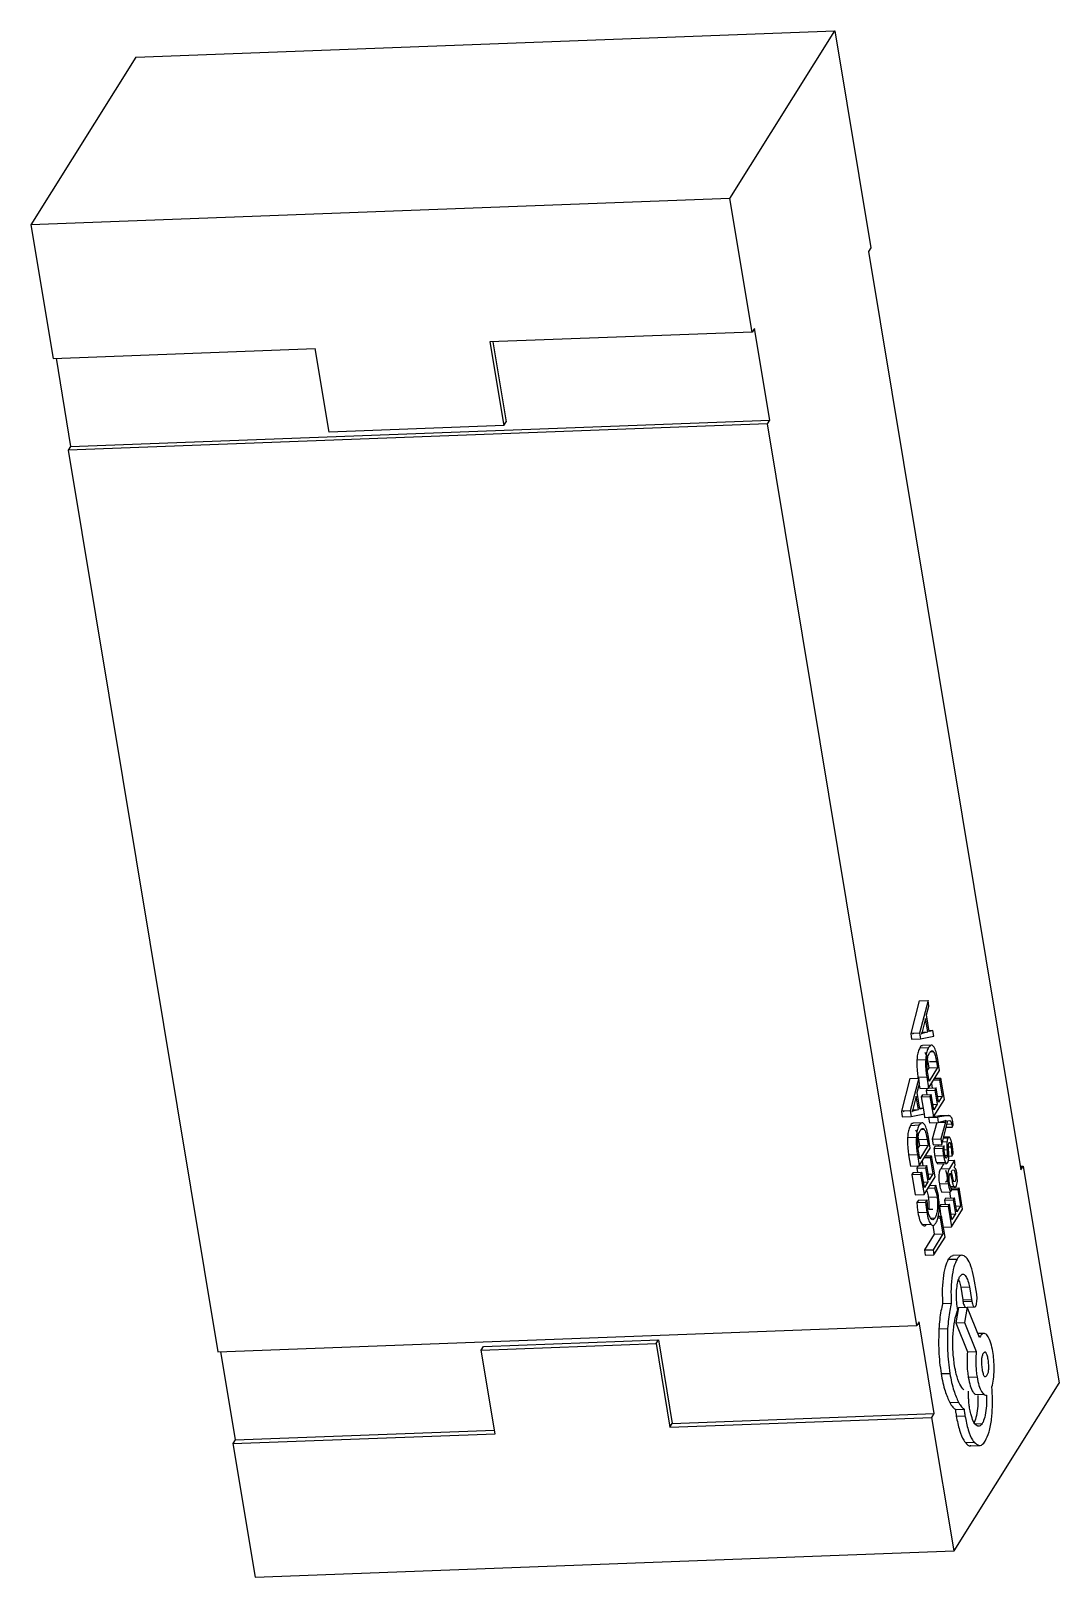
# Model space of a CAD drawing. Header units: millimetres. Extents: x -294 to 2792, y 5 to 1659.
# Drawn here: x 707.2111 to 707.4359, y 559.5099 to 559.8479 of the extents above; entities that cross this region are included whole.
import ezdxf

# ---------------------------------------------------------------- set-up
doc = ezdxf.new("R2010")
doc.units = ezdxf.units.MM
doc.layers.get('0').update_dxf_attribs({"lineweight": 18})

msp = doc.modelspace()

# ---------------------------------------------------------------- linework, layer by layer
at = {"color": 7, "linetype": 'Continuous', "lineweight": 25}
for p, q in [((707.23407, 559.8422), (707.38688, 559.84792)), ((707.36394, 559.81126), (707.38688, 559.84792)), ((707.38688, 559.84792), (707.39474, 559.80047)), ((707.23407, 559.8422), (707.21113, 559.80554)), ((707.36394, 559.81126), (707.21113, 559.80554)), ((707.36878, 559.78206), (707.36394, 559.81126)), ((707.21113, 559.80554), (707.21597, 559.77633)), ((707.39474, 559.80047), (707.39424, 559.79966)), ((707.39424, 559.79966), (707.42751, 559.59889)), ((707.36929, 559.78287), (707.36878, 559.78206)), ((707.37262, 559.7628), (707.36929, 559.78287)), ((707.36878, 559.78206), (707.31148, 559.77991)), ((707.31148, 559.77991), (707.3145, 559.76166)), ((707.31212, 559.77994), (707.31501, 559.76248)), ((707.21597, 559.77633), (707.27327, 559.77848)), ((707.21661, 559.77636), (707.21981, 559.75707)), ((707.2763, 559.76023), (707.27327, 559.77848)), ((707.21981, 559.75707), (707.37262, 559.7628)), ((707.3145, 559.76166), (707.31501, 559.76248)), ((707.37211, 559.76198), (707.37262, 559.7628)), ((707.37211, 559.76198), (707.2193, 559.75626)), ((707.3145, 559.76166), (707.2763, 559.76023)), ((707.40477, 559.56487), (707.37211, 559.76198)), ((707.21981, 559.75707), (707.2193, 559.75626)), ((707.2193, 559.75626), (707.25196, 559.55914)), ((707.40532, 559.63587), (707.40345, 559.62871)), ((707.40532, 559.63587), (707.40723, 559.63594)), ((707.40723, 559.63594), (707.40536, 559.62878)), ((707.40692, 559.63277), (707.40744, 559.63471)), ((707.40744, 559.63471), (707.40723, 559.63594)), ((707.40671, 559.63198), (707.40592, 559.62907)), ((707.40719, 559.62908), (707.40671, 559.63198)), ((707.40752, 559.62916), (707.40692, 559.63277)), ((707.40536, 559.62878), (707.40345, 559.62871)), ((707.40345, 559.62871), (707.40365, 559.62751)), ((707.40365, 559.62751), (707.40556, 559.62758)), ((707.40406, 559.62869), (707.40386, 559.62856)), ((707.40536, 559.62878), (707.40556, 559.62758)), ((707.40556, 559.62758), (707.40852, 559.62815)), ((707.40592, 559.62907), (707.40577, 559.62864)), ((707.40577, 559.62864), (707.40597, 559.62876)), ((707.40582, 559.62876), (707.40597, 559.62876)), ((707.40591, 559.62903), (707.40719, 559.62908)), ((707.40597, 559.62876), (707.40719, 559.62908)), ((707.40749, 559.62935), (707.40832, 559.62938)), ((707.40832, 559.62938), (707.40752, 559.62916)), ((707.40852, 559.62815), (707.40832, 559.62938)), ((707.40545, 559.62561), (707.40736, 559.62569)), ((707.40794, 559.62617), (707.40603, 559.6261)), ((707.40842, 559.62472), (707.40776, 559.6247)), ((707.40481, 559.62294), (707.40672, 559.62301)), ((707.4074, 559.62122), (707.4071, 559.62074)), ((707.40719, 559.62248), (707.4074, 559.62122)), ((707.40735, 559.61675), (707.40977, 559.62062)), ((707.4074, 559.62122), (707.40931, 559.62129)), ((707.40931, 559.62129), (707.40745, 559.61831)), ((707.4091, 559.62255), (707.40754, 559.62249)), ((707.4091, 559.62255), (707.40931, 559.62129)), ((707.40977, 559.62062), (707.40938, 559.623)), ((707.40328, 559.61889), (707.40141, 559.61173)), ((707.40328, 559.61889), (707.40519, 559.61896)), ((707.40519, 559.61896), (707.40332, 559.6118)), ((707.40488, 559.61579), (707.4054, 559.61773)), ((707.40503, 559.61915), (707.40694, 559.61922)), ((707.40503, 559.61915), (707.40507, 559.61896)), ((707.4054, 559.61773), (707.40519, 559.61896)), ((707.40532, 559.61743), (707.40544, 559.61668)), ((707.40544, 559.61668), (707.40735, 559.61675)), ((707.40712, 559.61673), (707.40684, 559.61628)), ((707.40694, 559.61922), (707.40735, 559.61675)), ((707.40712, 559.61673), (707.40903, 559.6168)), ((707.40745, 559.61831), (707.40723, 559.61962)), ((707.40798, 559.61775), (707.40814, 559.61676)), ((707.40977, 559.61854), (707.40844, 559.61849)), ((707.40872, 559.61893), (707.41004, 559.61898)), ((707.40903, 559.6168), (707.40875, 559.61635)), ((707.40954, 559.6137), (707.40903, 559.6168)), ((707.41004, 559.61898), (707.40977, 559.61854)), ((707.40977, 559.61854), (707.41035, 559.615)), ((707.41082, 559.61432), (707.41004, 559.61898)), ((707.40467, 559.615), (707.40388, 559.61209)), ((707.40515, 559.6121), (707.40467, 559.615)), ((707.40548, 559.61218), (707.40488, 559.61579)), ((707.40602, 559.61529), (707.40575, 559.61485)), ((707.40575, 559.61485), (707.40766, 559.61492)), ((707.40575, 559.61485), (707.40615, 559.6124)), ((707.40602, 559.61529), (707.40794, 559.61536)), ((707.40684, 559.61628), (707.40875, 559.61635)), ((707.40684, 559.61628), (707.407, 559.61533)), ((707.40794, 559.61536), (707.40766, 559.61492)), ((707.40766, 559.61492), (707.4084, 559.61046)), ((707.40849, 559.61202), (707.40794, 559.61536)), ((707.40829, 559.61322), (707.40926, 559.61326)), ((707.4084, 559.61046), (707.41082, 559.61432)), ((707.40926, 559.61326), (707.40849, 559.61202)), ((707.40875, 559.61635), (707.40926, 559.61326)), ((707.40933, 559.61496), (707.41035, 559.615)), ((707.41035, 559.615), (707.40954, 559.6137)), ((707.40332, 559.6118), (707.40141, 559.61173)), ((707.40141, 559.61173), (707.40161, 559.61053)), ((707.40161, 559.61053), (707.40352, 559.6106)), ((707.40202, 559.61171), (707.40182, 559.61158)), ((707.40332, 559.6118), (707.40352, 559.6106)), ((707.40352, 559.6106), (707.40648, 559.61117)), ((707.40388, 559.61209), (707.40373, 559.61166)), ((707.40373, 559.61166), (707.40393, 559.61179)), ((707.40377, 559.61178), (707.40393, 559.61179)), ((707.40387, 559.61205), (707.40515, 559.6121)), ((707.40393, 559.61179), (707.40515, 559.6121)), ((707.40545, 559.61237), (707.40628, 559.6124)), ((707.40628, 559.6124), (707.40548, 559.61218)), ((707.40648, 559.61117), (707.40628, 559.6124)), ((707.40636, 559.61115), (707.40649, 559.61038)), ((707.40649, 559.61038), (707.4084, 559.61046)), ((707.40823, 559.61045), (707.40737, 559.61032)), ((707.40737, 559.61032), (707.40928, 559.61039)), ((707.40737, 559.61032), (707.40756, 559.6092)), ((707.40983, 559.61069), (707.40841, 559.61048)), ((707.41174, 559.61076), (707.40928, 559.61039)), ((707.40928, 559.61039), (707.40947, 559.60927)), ((707.40983, 559.61069), (707.41174, 559.61076)), ((707.41003, 559.61065), (707.40983, 559.61069)), ((707.4118, 559.61077), (707.40989, 559.6107)), ((707.40341, 559.60863), (707.40532, 559.60871)), ((707.4059, 559.60919), (707.40399, 559.60912)), ((707.40638, 559.60774), (707.40572, 559.60772)), ((707.40756, 559.6092), (707.40947, 559.60927)), ((707.40918, 559.60926), (707.40815, 559.6056)), ((707.40947, 559.60927), (707.41105, 559.60966)), ((707.40961, 559.6093), (707.41109, 559.60936)), ((707.41109, 559.60936), (707.41006, 559.60567)), ((707.41027, 559.60445), (707.41159, 559.60964)), ((707.41105, 559.60966), (707.41121, 559.60975)), ((707.41122, 559.60972), (707.41109, 559.60936)), ((707.41123, 559.60822), (707.41248, 559.60827)), ((707.4114, 559.6089), (707.41241, 559.60894)), ((707.41159, 559.60964), (707.41198, 559.60966)), ((707.41241, 559.60894), (707.41248, 559.60827)), ((707.41248, 559.60827), (707.41275, 559.6087)), ((707.41275, 559.6087), (707.41265, 559.60944)), ((707.40277, 559.60596), (707.40468, 559.60603)), ((707.40536, 559.60424), (707.40506, 559.60376)), ((707.40706, 559.60557), (707.40515, 559.6055)), ((707.40515, 559.6055), (707.40536, 559.60424)), ((707.40531, 559.59977), (707.40773, 559.60364)), ((707.40536, 559.60424), (707.40727, 559.60431)), ((707.40727, 559.60431), (707.40541, 559.60133)), ((707.40706, 559.60557), (707.40727, 559.60431)), ((707.40773, 559.60364), (707.40734, 559.60602)), ((707.40815, 559.6056), (707.41006, 559.60567)), ((707.40815, 559.6056), (707.40836, 559.60438)), ((707.40836, 559.60438), (707.41027, 559.60445)), ((707.40883, 559.60405), (707.40853, 559.60358)), ((707.40853, 559.60358), (707.41045, 559.60365)), ((707.40883, 559.60405), (707.41074, 559.60412)), ((707.41006, 559.60567), (707.41027, 559.60445)), ((707.41042, 559.60504), (707.41139, 559.60508)), ((707.41074, 559.60412), (707.41045, 559.60365)), ((707.41062, 559.60586), (707.41162, 559.6059)), ((707.41184, 559.60607), (707.41067, 559.60602)), ((707.41076, 559.6033), (707.4114, 559.60332)), ((707.41171, 559.60391), (707.41228, 559.60393)), ((707.40299, 559.60217), (707.4049, 559.60224)), ((707.40299, 559.60217), (707.4034, 559.5997)), ((707.4034, 559.5997), (707.40531, 559.59977)), ((707.40508, 559.59975), (707.4048, 559.5993)), ((707.4049, 559.60224), (707.40531, 559.59977)), ((707.40508, 559.59975), (707.40699, 559.59982)), ((707.40541, 559.60133), (707.40519, 559.60264)), ((707.40594, 559.60077), (707.4061, 559.59978)), ((707.40773, 559.60156), (707.4064, 559.60151)), ((707.40668, 559.60195), (707.408, 559.602)), ((707.40699, 559.59982), (707.40671, 559.59937)), ((707.4075, 559.59672), (707.40699, 559.59982)), ((707.408, 559.602), (707.40773, 559.60156)), ((707.40773, 559.60156), (707.40831, 559.59802)), ((707.40878, 559.59734), (707.408, 559.602)), ((707.4087, 559.60199), (707.41061, 559.60206)), ((707.40912, 559.6005), (707.41103, 559.60057)), ((707.40939, 559.60023), (707.4113, 559.6003)), ((707.41071, 559.60028), (707.41, 559.59915)), ((707.41094, 559.60201), (707.41143, 559.60203)), ((707.41112, 559.60153), (707.4113, 559.60154)), ((707.4117, 559.60095), (707.41302, 559.601)), ((707.41241, 559.60188), (707.41177, 559.60185)), ((707.41302, 559.601), (707.41191, 559.59923)), ((707.41241, 559.60188), (707.41272, 559.60238)), ((707.41294, 559.59949), (707.4132, 559.59992)), ((707.4132, 559.59992), (707.41302, 559.601)), ((707.40398, 559.59831), (707.40371, 559.59787)), ((707.40371, 559.59787), (707.40562, 559.59794)), ((707.40371, 559.59787), (707.40445, 559.59341)), ((707.40398, 559.59831), (707.40589, 559.59838)), ((707.4048, 559.5993), (707.40671, 559.59937)), ((707.4048, 559.5993), (707.40496, 559.59835)), ((707.40589, 559.59838), (707.40562, 559.59794)), ((707.40562, 559.59794), (707.40636, 559.59348)), ((707.40645, 559.59504), (707.40589, 559.59838)), ((707.40636, 559.59348), (707.40878, 559.59734)), ((707.40671, 559.59937), (707.40722, 559.59628)), ((707.40729, 559.59798), (707.40831, 559.59802)), ((707.40831, 559.59802), (707.4075, 559.59672)), ((707.41, 559.59915), (707.41191, 559.59923)), ((707.41102, 559.59882), (707.41136, 559.59787)), ((707.41142, 559.59692), (707.41127, 559.59628)), ((707.41136, 559.59787), (707.41142, 559.59692)), ((707.4121, 559.59816), (707.41248, 559.59644)), ((707.41234, 559.59853), (707.4125, 559.5988)), ((707.41263, 559.59717), (707.41234, 559.59853)), ((707.4125, 559.5988), (707.41293, 559.5989)), ((707.41291, 559.59629), (707.41263, 559.59717)), ((707.41318, 559.59635), (707.41291, 559.59629)), ((707.41293, 559.5989), (707.41327, 559.59794)), ((707.41333, 559.59699), (707.41318, 559.59635)), ((707.41327, 559.59794), (707.41333, 559.59699)), ((707.41366, 559.59641), (707.41356, 559.59806)), ((707.42738, 559.59968), (707.42802, 559.59971)), ((707.42751, 559.59889), (707.42802, 559.59971)), ((707.42802, 559.59971), (707.43588, 559.55225)), ((707.40445, 559.59341), (707.40636, 559.59348)), ((707.40625, 559.59624), (707.40722, 559.59628)), ((707.40722, 559.59628), (707.40645, 559.59504)), ((707.40726, 559.59492), (707.40866, 559.59497)), ((707.40729, 559.59292), (707.4092, 559.59299)), ((707.40896, 559.59545), (707.40756, 559.5954)), ((707.40896, 559.59545), (707.40866, 559.59497)), ((707.4095, 559.59328), (707.40896, 559.59545)), ((707.40972, 559.59587), (707.41163, 559.59594)), ((707.41023, 559.594), (707.41214, 559.59407)), ((707.41127, 559.59628), (707.411, 559.59622)), ((707.4119, 559.59406), (707.41212, 559.59278)), ((707.41213, 559.59525), (707.4129, 559.59528)), ((707.41214, 559.59407), (707.41243, 559.59454)), ((707.41227, 559.59493), (707.41402, 559.59499)), ((707.41374, 559.59455), (707.41241, 559.5945)), ((707.41402, 559.59499), (707.41374, 559.59455)), ((707.41374, 559.59455), (707.41433, 559.59101)), ((707.41479, 559.59034), (707.41402, 559.59499)), ((707.40512, 559.59229), (707.40479, 559.59176)), ((707.40479, 559.59176), (707.4067, 559.59184)), ((707.40503, 559.58955), (707.40694, 559.58963)), ((707.40512, 559.59229), (707.40703, 559.59236)), ((707.40703, 559.59236), (707.4067, 559.59184)), ((707.4067, 559.59184), (707.40694, 559.58963)), ((707.40722, 559.59009), (707.40703, 559.59236)), ((707.4074, 559.59029), (707.40827, 559.59032)), ((707.41, 559.5913), (707.40972, 559.59086)), ((707.40972, 559.59086), (707.41163, 559.59093)), ((707.40972, 559.59086), (707.41007, 559.58877)), ((707.41, 559.5913), (707.41191, 559.59138)), ((707.41109, 559.59274), (707.41082, 559.5923)), ((707.41082, 559.5923), (707.41273, 559.59237)), ((707.41082, 559.5923), (707.41097, 559.59134)), ((707.41109, 559.59274), (707.413, 559.59281)), ((707.41191, 559.59138), (707.41163, 559.59093)), ((707.41163, 559.59093), (707.41237, 559.58647)), ((707.41246, 559.58803), (707.41191, 559.59138)), ((707.41237, 559.58647), (707.41479, 559.59034)), ((707.413, 559.59281), (707.41273, 559.59237)), ((707.41273, 559.59237), (707.41324, 559.58927)), ((707.41352, 559.58971), (707.413, 559.59281)), ((707.41331, 559.59098), (707.41433, 559.59101)), ((707.41433, 559.59101), (707.41352, 559.58971)), ((707.40592, 559.58694), (707.40783, 559.58701)), ((707.40777, 559.58837), (707.40876, 559.58841)), ((707.40825, 559.58683), (707.40858, 559.58481)), ((707.40992, 559.58833), (707.4094, 559.58831)), ((707.40948, 559.58874), (707.4102, 559.58877)), ((707.4102, 559.58877), (707.40992, 559.58833)), ((707.40992, 559.58833), (707.41049, 559.58488)), ((707.41095, 559.5842), (707.4102, 559.58877)), ((707.41059, 559.5864), (707.41237, 559.58647)), ((707.41227, 559.58923), (707.41324, 559.58927)), ((707.41324, 559.58927), (707.41246, 559.58803)), ((707.40858, 559.58481), (707.40644, 559.58138)), ((707.41049, 559.58488), (707.40835, 559.58145)), ((707.40853, 559.58034), (707.41095, 559.5842)), ((707.40858, 559.58481), (707.41049, 559.58488)), ((707.40644, 559.58138), (707.40835, 559.58145)), ((707.40644, 559.58138), (707.40662, 559.58027)), ((707.40662, 559.58027), (707.40853, 559.58034)), ((707.40835, 559.58145), (707.40853, 559.58034)), ((707.41459, 559.58023), (707.41268, 559.58016)), ((707.41166, 559.57934), (707.41357, 559.57941)), ((707.41438, 559.57326), (707.41629, 559.57333)), ((707.41438, 559.57326), (707.41484, 559.57049)), ((707.41629, 559.57333), (707.41675, 559.57056)), ((707.41788, 559.57174), (707.41728, 559.57537)), ((707.41232, 559.56971), (707.41041, 559.56964)), ((707.41484, 559.57049), (707.41675, 559.57056)), ((707.41489, 559.57009), (707.4168, 559.57016)), ((707.41388, 559.5688), (707.41329, 559.56543)), ((707.41375, 559.56818), (707.41367, 559.56867)), ((707.41388, 559.5688), (707.41579, 559.56887)), ((707.41579, 559.56887), (707.4152, 559.5655)), ((707.41579, 559.56886), (707.41741, 559.56892)), ((707.41849, 559.56228), (707.41579, 559.56887)), ((707.25196, 559.55914), (707.40477, 559.56487)), ((707.40528, 559.56568), (707.40477, 559.56487)), ((707.40861, 559.54561), (707.40528, 559.56568)), ((707.40961, 559.56414), (707.41152, 559.56421)), ((707.41329, 559.56543), (707.4152, 559.5655)), ((707.41329, 559.56543), (707.41586, 559.5591)), ((707.4152, 559.5655), (707.41777, 559.55917)), ((707.41942, 559.56314), (707.41816, 559.56309)), ((707.41838, 559.56254), (707.41867, 559.56256)), ((707.41867, 559.56256), (707.41849, 559.56228)), ((707.2526, 559.55917), (707.2558, 559.53988)), ((707.30957, 559.55947), (707.34777, 559.5609)), ((707.30957, 559.55947), (707.31008, 559.56028)), ((707.31259, 559.54121), (707.30957, 559.55947)), ((707.31008, 559.56028), (707.34828, 559.56171)), ((707.34777, 559.5609), (707.34828, 559.56171)), ((707.34777, 559.5609), (707.3508, 559.54265)), ((707.34828, 559.56171), (707.35131, 559.54346)), ((707.41586, 559.5591), (707.41777, 559.55917)), ((707.41962, 559.55899), (707.41958, 559.55899)), ((707.4101, 559.55434), (707.41201, 559.55441)), ((707.41604, 559.55355), (707.41795, 559.55362)), ((707.41963, 559.55373), (707.4198, 559.55373)), ((707.41294, 559.51559), (707.43588, 559.55225)), ((707.41748, 559.54979), (707.41939, 559.54986)), ((707.41199, 559.54802), (707.4139, 559.54809)), ((707.4132, 559.54652), (707.41511, 559.54659)), ((707.3508, 559.54265), (707.4081, 559.54479)), ((707.3508, 559.54265), (707.35131, 559.54346)), ((707.35131, 559.54346), (707.40861, 559.54561)), ((707.4081, 559.54479), (707.40861, 559.54561)), ((707.41294, 559.51559), (707.4081, 559.54479)), ((707.4134, 559.54505), (707.41531, 559.54512)), ((707.41757, 559.54337), (707.41907, 559.54342)), ((707.25529, 559.53907), (707.31259, 559.54121)), ((707.2558, 559.53988), (707.25529, 559.53907)), ((707.25529, 559.53907), (707.26013, 559.50986)), ((707.2558, 559.53988), (707.31246, 559.542)), ((707.4154, 559.53929), (707.41731, 559.53936)), ((707.41662, 559.53858), (707.41853, 559.53865)), ((707.26013, 559.50986), (707.41294, 559.51559))]:
    msp.add_line(p, q, dxfattribs=at)
for points, knots in [([(707.40545, 559.62561), (707.40531, 559.62533), (707.40505, 559.62482), (707.40487, 559.62376), (707.40483, 559.62314), (707.40481, 559.62294)], [0, 0, 0, 0, 0.001309061, 0.002316831, 0.002790309, 0.002790309, 0.002790309, 0.002790309]), ([(707.40603, 559.62604), (707.40595, 559.62604), (707.40574, 559.62605), (707.40556, 559.62578), (707.40545, 559.62561)], [0, 0, 0, 0, 0.0003319908, 0.0008119271, 0.0008119271, 0.0008119271, 0.0008119271]), ([(707.40651, 559.62465), (707.40658, 559.62454), (707.40671, 559.62433), (707.40696, 559.62364), (707.4071, 559.62296), (707.40719, 559.62248)], [0, 0, 0, 0, 0.000530615, 0.00107718, 0.002294289, 0.002294289, 0.002294289, 0.002294289]), ([(707.40736, 559.62569), (707.40722, 559.6254), (707.40696, 559.62489), (707.40678, 559.62383), (707.40674, 559.62321), (707.40672, 559.62301)], [0, 0, 0, 0, 0.001309061, 0.002316831, 0.002790309, 0.002790309, 0.002790309, 0.002790309]), ([(707.40704, 559.62249), (707.40706, 559.62269), (707.4071, 559.62312), (707.40726, 559.62389), (707.40744, 559.62427), (707.40757, 559.62452)], [0, 0, 0, 0, 0.000491035, 0.000994765, 0.002128954, 0.002128954, 0.002128954, 0.002128954]), ([(707.40848, 559.62582), (707.40836, 559.62595), (707.4081, 559.62624), (707.40771, 559.62616), (707.40747, 559.62583), (707.40736, 559.62569)], [0, 0, 0, 0, 0.000478019, 0.00106089, 0.001546955, 0.001546955, 0.001546955, 0.001546955]), ([(707.40757, 559.62452), (707.40771, 559.6247), (707.40792, 559.62495), (707.40822, 559.62492), (707.40836, 559.62479), (707.40842, 559.62472)], [0, 0, 0, 0, 0.000600399, 0.000870939, 0.001135222, 0.001135222, 0.001135222, 0.001135222]), ([(707.40842, 559.62472), (707.40849, 559.62462), (707.40862, 559.6244), (707.40887, 559.62371), (707.40901, 559.62303), (707.4091, 559.62255)], [0, 0, 0, 0, 0.000530615, 0.00107718, 0.002294289, 0.002294289, 0.002294289, 0.002294289]), ([(707.40938, 559.623), (707.40932, 559.62333), (707.40916, 559.62419), (707.40885, 559.62522), (707.40858, 559.62565), (707.40848, 559.62582)], [0, 0, 0, 0, 0.00082275, 0.002169287, 0.002991451, 0.002991451, 0.002991451, 0.002991451]), ([(707.40481, 559.62294), (707.4048, 559.6224), (707.40477, 559.62133), (707.4049, 559.62003), (707.405, 559.61934), (707.40503, 559.61915)], [0, 0, 0, 0, 0.001602189, 0.003200816, 0.003803971, 0.003803971, 0.003803971, 0.003803971]), ([(707.40672, 559.62301), (707.40671, 559.62247), (707.40668, 559.6214), (707.40681, 559.6201), (707.40691, 559.61941), (707.40694, 559.61922)], [0, 0, 0, 0, 0.001602189, 0.003200816, 0.003803971, 0.003803971, 0.003803971, 0.003803971]), ([(707.40723, 559.61962), (707.40716, 559.62011), (707.40703, 559.62105), (707.40704, 559.62202), (707.40704, 559.62249)], [0, 0, 0, 0, 0.001518128, 0.002877506, 0.002877506, 0.002877506, 0.002877506]), ([(707.41265, 559.60944), (707.41261, 559.60965), (707.41251, 559.61008), (707.41229, 559.6105), (707.41203, 559.61074), (707.41184, 559.61076), (707.41174, 559.61076)], [0, 0, 0, 0, 0.000387849, 0.000787754, 0.001242746, 0.001782848, 0.001782848, 0.001782848, 0.001782848]), ([(707.40341, 559.60863), (707.40327, 559.60835), (707.40301, 559.60784), (707.40283, 559.60678), (707.40279, 559.60616), (707.40277, 559.60596)], [0, 0, 0, 0, 0.001309061, 0.002316831, 0.002790309, 0.002790309, 0.002790309, 0.002790309]), ([(707.40399, 559.60906), (707.40391, 559.60906), (707.4037, 559.60907), (707.40352, 559.6088), (707.40341, 559.60863)], [0, 0, 0, 0, 0.0003319908, 0.0008119271, 0.0008119271, 0.0008119271, 0.0008119271]), ([(707.40447, 559.60767), (707.40454, 559.60756), (707.40467, 559.60735), (707.40492, 559.60666), (707.40506, 559.60598), (707.40515, 559.6055)], [0, 0, 0, 0, 0.000530615, 0.00107718, 0.002294289, 0.002294289, 0.002294289, 0.002294289]), ([(707.40532, 559.60871), (707.40518, 559.60842), (707.40492, 559.60791), (707.40474, 559.60685), (707.4047, 559.60623), (707.40468, 559.60603)], [0, 0, 0, 0, 0.001309061, 0.002316831, 0.002790309, 0.002790309, 0.002790309, 0.002790309]), ([(707.405, 559.60551), (707.40502, 559.60571), (707.40506, 559.60614), (707.40522, 559.60691), (707.4054, 559.60729), (707.40553, 559.60754)], [0, 0, 0, 0, 0.000491035, 0.000994765, 0.002128954, 0.002128954, 0.002128954, 0.002128954]), ([(707.40644, 559.60884), (707.40632, 559.60897), (707.40606, 559.60926), (707.40567, 559.60918), (707.40543, 559.60885), (707.40532, 559.60871)], [0, 0, 0, 0, 0.000478019, 0.00106089, 0.001546955, 0.001546955, 0.001546955, 0.001546955]), ([(707.40553, 559.60754), (707.40567, 559.60772), (707.40588, 559.60797), (707.40618, 559.60794), (707.40632, 559.60781), (707.40638, 559.60774)], [0, 0, 0, 0, 0.000600399, 0.000870939, 0.001135222, 0.001135222, 0.001135222, 0.001135222]), ([(707.40638, 559.60774), (707.40645, 559.60764), (707.40658, 559.60742), (707.40683, 559.60674), (707.40697, 559.60605), (707.40706, 559.60557)], [0, 0, 0, 0, 0.000530615, 0.00107718, 0.002294289, 0.002294289, 0.002294289, 0.002294289]), ([(707.40734, 559.60602), (707.40728, 559.60635), (707.40712, 559.60721), (707.40681, 559.60824), (707.40654, 559.60867), (707.40644, 559.60884)], [0, 0, 0, 0, 0.00082275, 0.002169287, 0.002991451, 0.002991451, 0.002991451, 0.002991451]), ([(707.41198, 559.60966), (707.41202, 559.60965), (707.41211, 559.60963), (707.41223, 559.60949), (707.41233, 559.60926), (707.41238, 559.60905), (707.41241, 559.60894)], [0, 0, 0, 0, 0.0002497462, 0.0004726122, 0.0006831239, 0.0008983238, 0.0008983238, 0.0008983238, 0.0008983238]), ([(707.40277, 559.60596), (707.40276, 559.60542), (707.40273, 559.60435), (707.40286, 559.60305), (707.40296, 559.60236), (707.40299, 559.60217)], [0, 0, 0, 0, 0.001602189, 0.003200816, 0.003803971, 0.003803971, 0.003803971, 0.003803971]), ([(707.40468, 559.60603), (707.40467, 559.60549), (707.40464, 559.60442), (707.40477, 559.60312), (707.40487, 559.60243), (707.4049, 559.60224)], [0, 0, 0, 0, 0.001602189, 0.003200816, 0.003803971, 0.003803971, 0.003803971, 0.003803971]), ([(707.40519, 559.60264), (707.40512, 559.60313), (707.40499, 559.60407), (707.405, 559.60504), (707.405, 559.60551)], [0, 0, 0, 0, 0.001518128, 0.002877506, 0.002877506, 0.002877506, 0.002877506]), ([(707.40853, 559.60358), (707.40854, 559.60344), (707.40856, 559.60315), (707.40861, 559.60261), (707.40866, 559.60223), (707.4087, 559.60199)], [0, 0, 0, 0, 0.000421851, 0.000843647, 0.001598113, 0.001598113, 0.001598113, 0.001598113]), ([(707.40946, 559.60442), (707.40946, 559.6044), (707.40945, 559.60429), (707.40946, 559.60417), (707.40946, 559.60408)], [0, 0, 0, 0, 0.0000636973, 0.0003494769, 0.0003494769, 0.0003494769, 0.0003494769]), ([(707.41045, 559.60365), (707.41045, 559.60358), (707.41046, 559.60344), (707.41047, 559.60322), (707.41049, 559.60301), (707.41051, 559.6028), (707.41053, 559.60259), (707.41057, 559.60234), (707.41059, 559.60217), (707.41061, 559.60206)], [0, 0, 0, 0, 0.000210496, 0.00042099, 0.00063148, 0.000841966, 0.001052444, 0.001262916, 0.001597915, 0.001597915, 0.001597915, 0.001597915]), ([(707.41088, 559.60235), (707.41086, 559.60243), (707.41084, 559.60257), (707.41081, 559.6028), (707.41078, 559.60304), (707.41076, 559.60327), (707.41075, 559.60352), (707.41074, 559.6038), (707.41074, 559.604), (707.41074, 559.60412)], [0, 0, 0, 0, 0.000236374, 0.000472767, 0.000709178, 0.000945604, 0.001182037, 0.001418473, 0.001779137, 0.001779137, 0.001779137, 0.001779137]), ([(707.41139, 559.60508), (707.41138, 559.60498), (707.41137, 559.60482), (707.41137, 559.60461), (707.41136, 559.60444), (707.41137, 559.60423), (707.41137, 559.60396), (707.41138, 559.60364), (707.41139, 559.60343), (707.4114, 559.60332)], [0, 0, 0, 0, 0.00032581, 0.000487921, 0.000650001, 0.000812062, 0.001136294, 0.001447109, 0.001758478, 0.001758478, 0.001758478, 0.001758478]), ([(707.41162, 559.6059), (707.4116, 559.60588), (707.41157, 559.60583), (707.41154, 559.60574), (707.4115, 559.60564), (707.41147, 559.60553), (707.41144, 559.6054), (707.41141, 559.60526), (707.4114, 559.60514), (707.41139, 559.60508)], [0, 0, 0, 0, 0.0001181017, 0.0002362259, 0.0003543743, 0.0004725447, 0.0005907305, 0.0007089207, 0.0008574466, 0.0008574466, 0.0008574466, 0.0008574466]), ([(707.4114, 559.60332), (707.41141, 559.60318), (707.41141, 559.603), (707.41142, 559.60275), (707.41143, 559.6026), (707.41143, 559.60242), (707.41143, 559.60228), (707.41143, 559.60214), (707.41143, 559.60207), (707.41143, 559.60203)], [0, 0, 0, 0, 0.000430121, 0.000537638, 0.000752696, 0.000860217, 0.001074832, 0.001182984, 0.001291769, 0.001291769, 0.001291769, 0.001291769]), ([(707.41211, 559.6058), (707.41208, 559.60585), (707.41202, 559.60594), (707.41195, 559.60602), (707.41188, 559.60606), (707.41182, 559.60607), (707.41175, 559.60605), (707.41169, 559.606), (707.41165, 559.60594), (707.41162, 559.6059)], [0, 0, 0, 0, 0.0001198707, 0.0002360187, 0.0002939578, 0.0004001198, 0.0005062604, 0.0005591941, 0.0006919935, 0.0006919935, 0.0006919935, 0.0006919935]), ([(707.41171, 559.60429), (707.41171, 559.60432), (707.41172, 559.60437), (707.41172, 559.60444), (707.41173, 559.60451), (707.41175, 559.60459), (707.41176, 559.60466), (707.41178, 559.60473), (707.4118, 559.60479), (707.41182, 559.60482), (707.41183, 559.60483)], [0, 0, 0, 0, 0.0000723596, 0.000108512, 0.0001809059, 0.0002533198, 0.0003257437, 0.0003981639, 0.0004785207, 0.0005601163, 0.0005601163, 0.0005601163, 0.0005601163]), ([(707.41175, 559.60291), (707.41174, 559.60299), (707.41173, 559.60316), (707.41172, 559.60341), (707.41171, 559.60366), (707.41171, 559.60387), (707.41171, 559.60404), (707.41171, 559.60416), (707.41171, 559.60425), (707.41171, 559.60429)], [0, 0, 0, 0, 0.000249438, 0.000498884, 0.000748346, 0.00099785, 0.001122587, 0.001252804, 0.001383724, 0.001383724, 0.001383724, 0.001383724]), ([(707.41183, 559.60483), (707.41186, 559.60487), (707.41191, 559.60493), (707.41199, 559.60491), (707.41204, 559.60483), (707.4121, 559.60471), (707.41214, 559.60458), (707.41221, 559.60432), (707.41225, 559.60409), (707.41228, 559.60393)], [0, 0, 0, 0, 0.000196324, 0.000355086, 0.000513767, 0.000597974, 0.000741906, 0.000885535, 0.001240081, 0.001240081, 0.001240081, 0.001240081]), ([(707.41254, 559.60422), (707.41253, 559.60431), (707.41248, 559.60458), (707.41241, 559.60492), (707.41232, 559.60524), (707.41225, 559.60545), (707.41218, 559.60564), (707.41213, 559.60575), (707.41211, 559.6058)], [0, 0, 0, 0, 0.000237947, 0.000714799, 0.000952873, 0.001191012, 0.001418268, 0.001648267, 0.001648267, 0.001648267, 0.001648267]), ([(707.41228, 559.60393), (707.4123, 559.60375), (707.41235, 559.60341), (707.41241, 559.60272), (707.41241, 559.60221), (707.41241, 559.60188)], [0, 0, 0, 0, 0.000553639, 0.00106964, 0.002059267, 0.002059267, 0.002059267, 0.002059267]), ([(707.41272, 559.60238), (707.41272, 559.60246), (707.41271, 559.60264), (707.4127, 559.6029), (707.41268, 559.60317), (707.41265, 559.60342), (707.41262, 559.60369), (707.41258, 559.60395), (707.41256, 559.60413), (707.41254, 559.60422)], [0, 0, 0, 0, 0.000257366, 0.000514718, 0.000772053, 0.001029369, 0.001286665, 0.001568038, 0.001850402, 0.001850402, 0.001850402, 0.001850402]), ([(707.4087, 559.60199), (707.40873, 559.60183), (707.40879, 559.60149), (707.40892, 559.60095), (707.40905, 559.60067), (707.40912, 559.6005)], [0, 0, 0, 0, 0.000439415, 0.000873022, 0.001559829, 0.001559829, 0.001559829, 0.001559829]), ([(707.40912, 559.6005), (707.40918, 559.6004), (707.40927, 559.60024), (707.40936, 559.60026), (707.40939, 559.60026)], [0, 0, 0, 0, 0.00028348, 0.0004155922, 0.0004155922, 0.0004155922, 0.0004155922]), ([(707.41061, 559.60206), (707.41064, 559.6019), (707.41069, 559.60165), (707.41076, 559.60134), (707.41082, 559.60112), (707.41088, 559.60092), (707.41095, 559.60073), (707.41101, 559.60062), (707.41103, 559.60057)], [0, 0, 0, 0, 0.000438319, 0.000657176, 0.00087607, 0.001094999, 0.001325573, 0.001558805, 0.001558805, 0.001558805, 0.001558805]), ([(707.41108, 559.6016), (707.41107, 559.60163), (707.41104, 559.60168), (707.41101, 559.60177), (707.41098, 559.60188), (707.41095, 559.60197), (707.41093, 559.60207), (707.4109, 559.60219), (707.41089, 559.60229), (707.41088, 559.60235)], [0, 0, 0, 0, 0.0001139308, 0.0002278319, 0.0003416966, 0.0004555267, 0.0005123953, 0.0006261845, 0.0007825427, 0.0007825427, 0.0007825427, 0.0007825427]), ([(707.41103, 559.60057), (707.41106, 559.60052), (707.41112, 559.60042), (707.41119, 559.60035), (707.41126, 559.60031), (707.41132, 559.6003), (707.41138, 559.60032), (707.41145, 559.60036), (707.41149, 559.60043), (707.41152, 559.60046)], [0, 0, 0, 0, 0.0001248448, 0.0002444274, 0.0003040839, 0.0004097411, 0.0004624329, 0.0005700639, 0.0006802644, 0.0006802644, 0.0006802644, 0.0006802644]), ([(707.4113, 559.60154), (707.41129, 559.60152), (707.41127, 559.60149), (707.41124, 559.60147), (707.41121, 559.60147), (707.41118, 559.60148), (707.41115, 559.6015), (707.41111, 559.60154), (707.41109, 559.60158), (707.41108, 559.6016)], [0, 0, 0, 0, 0.0000519255, 0.0001025551, 0.000151017, 0.0001751847, 0.0002236296, 0.0002702957, 0.0003177247, 0.0003177247, 0.0003177247, 0.0003177247]), ([(707.41143, 559.60203), (707.41142, 559.602), (707.41142, 559.60195), (707.41141, 559.60187), (707.4114, 559.60179), (707.41138, 559.60173), (707.41136, 559.60167), (707.41134, 559.6016), (707.41132, 559.60156), (707.4113, 559.60154)], [0, 0, 0, 0, 0.0000652169, 0.0001304485, 0.0001956839, 0.0002609108, 0.0003261201, 0.0003913087, 0.000513923, 0.000513923, 0.000513923, 0.000513923]), ([(707.41152, 559.60046), (707.41153, 559.60049), (707.41156, 559.60053), (707.41159, 559.60061), (707.41163, 559.6007), (707.41166, 559.6008), (707.41169, 559.60091), (707.41172, 559.60105), (707.41173, 559.60115), (707.41174, 559.60121)], [0, 0, 0, 0, 0.0001071335, 0.0002142816, 0.0003214456, 0.0004286254, 0.0005358183, 0.0006430192, 0.0007830979, 0.0007830979, 0.0007830979, 0.0007830979]), ([(707.41174, 559.60121), (707.41175, 559.60128), (707.41176, 559.60143), (707.41177, 559.60163), (707.41177, 559.60183), (707.41177, 559.60204), (707.41177, 559.60228), (707.41176, 559.60257), (707.41175, 559.60278), (707.41175, 559.60291)], [0, 0, 0, 0, 0.00024219, 0.000483515, 0.000603974, 0.000844975, 0.001085911, 0.001326816, 0.001702463, 0.001702463, 0.001702463, 0.001702463]), ([(707.41, 559.59915), (707.40989, 559.59894), (707.40972, 559.59863), (707.4096, 559.5979), (707.40957, 559.59722), (707.40962, 559.59652), (707.40968, 559.59608), (707.40972, 559.59587)], [0, 0, 0, 0, 0.00112116, 0.001650079, 0.002181236, 0.002819239, 0.003372796, 0.003372796, 0.003372796, 0.003372796]), ([(707.41191, 559.59923), (707.41182, 559.59904), (707.41169, 559.59878), (707.41158, 559.59827), (707.41153, 559.59787), (707.41151, 559.59743), (707.41152, 559.59677), (707.41158, 559.59628), (707.41163, 559.59594)], [0, 0, 0, 0, 0.000928719, 0.00132963, 0.001707429, 0.002081082, 0.002470163, 0.003357717, 0.003357717, 0.003357717, 0.003357717]), ([(707.41189, 559.59623), (707.41186, 559.59643), (707.41183, 559.59671), (707.41183, 559.59708), (707.41185, 559.59743), (707.41194, 559.59784), (707.41205, 559.59805), (707.4121, 559.59816)], [0, 0, 0, 0, 0.000488551, 0.000708548, 0.000926279, 0.001398306, 0.001981491, 0.001981491, 0.001981491, 0.001981491]), ([(707.41248, 559.59644), (707.41255, 559.59618), (707.41267, 559.59569), (707.41287, 559.59527), (707.41303, 559.59513), (707.41319, 559.59509), (707.41331, 559.59521), (707.41338, 559.59529)], [0, 0, 0, 0, 0.000547675, 0.001007048, 0.00122199, 0.001437971, 0.001905071, 0.001905071, 0.001905071, 0.001905071]), ([(707.41356, 559.59806), (707.41352, 559.59825), (707.41345, 559.59861), (707.4133, 559.59904), (707.41313, 559.59934), (707.413, 559.59942), (707.41294, 559.59946)], [0, 0, 0, 0, 0.000407124, 0.000790197, 0.001175207, 0.001587775, 0.001587775, 0.001587775, 0.001587775]), ([(707.41338, 559.59529), (707.41345, 559.59543), (707.41358, 559.59571), (707.41363, 559.59618), (707.41366, 559.59641)], [0, 0, 0, 0, 0.000595227, 0.001166189, 0.001166189, 0.001166189, 0.001166189]), ([(707.40693, 559.59439), (707.40697, 559.59429), (707.40706, 559.59404), (707.40718, 559.59353), (707.40725, 559.59312), (707.40729, 559.59292)], [0, 0, 0, 0, 0.000393746, 0.000950758, 0.001517637, 0.001517637, 0.001517637, 0.001517637]), ([(707.40866, 559.59497), (707.40877, 559.5947), (707.40898, 559.59414), (707.40912, 559.59338), (707.4092, 559.59299)], [0, 0, 0, 0, 0.001007584, 0.002055081, 0.002055081, 0.002055081, 0.002055081]), ([(707.4092, 559.59299), (707.40925, 559.59255), (707.40937, 559.59168), (707.40933, 559.59079), (707.40931, 559.59036)], [0, 0, 0, 0, 0.001355635, 0.002644968, 0.002644968, 0.002644968, 0.002644968]), ([(707.40966, 559.58977), (707.40968, 559.59005), (707.40971, 559.5906), (707.40969, 559.59181), (707.40958, 559.59268), (707.4095, 559.59328)], [0, 0, 0, 0, 0.00085116, 0.001699542, 0.003517293, 0.003517293, 0.003517293, 0.003517293]), ([(707.40972, 559.59587), (707.40976, 559.59563), (707.40984, 559.59518), (707.41001, 559.59453), (707.41015, 559.59419), (707.41023, 559.594)], [0, 0, 0, 0, 0.000636126, 0.001200775, 0.001949313, 0.001949313, 0.001949313, 0.001949313]), ([(707.41163, 559.59594), (707.4117, 559.59557), (707.41184, 559.59485), (707.41204, 559.59433), (707.41214, 559.59407)], [0, 0, 0, 0, 0.001000415, 0.001949348, 0.001949348, 0.001949348, 0.001949348]), ([(707.41243, 559.59454), (707.41232, 559.59476), (707.41211, 559.5952), (707.41196, 559.59589), (707.41189, 559.59623)], [0, 0, 0, 0, 0.000911456, 0.001792932, 0.001792932, 0.001792932, 0.001792932]), ([(707.40479, 559.59176), (707.4048, 559.59156), (707.40482, 559.59116), (707.4049, 559.59042), (707.40498, 559.58989), (707.40503, 559.58955)], [0, 0, 0, 0, 0.000583349, 0.001165924, 0.002225427, 0.002225427, 0.002225427, 0.002225427]), ([(707.40694, 559.58963), (707.40706, 559.58905), (707.40729, 559.58792), (707.40765, 559.58731), (707.40783, 559.58701)], [0, 0, 0, 0, 0.001425174, 0.002794288, 0.002794288, 0.002794288, 0.002794288]), ([(707.40788, 559.58816), (707.40775, 559.58837), (707.40748, 559.58881), (707.40731, 559.58966), (707.40722, 559.59009)], [0, 0, 0, 0, 0.001010458, 0.002069845, 0.002069845, 0.002069845, 0.002069845]), ([(707.40729, 559.59292), (707.40734, 559.59254), (707.40744, 559.59183), (707.40745, 559.5909), (707.40741, 559.59044), (707.4074, 559.59029)], [0, 0, 0, 0, 0.001187886, 0.00218394, 0.002644484, 0.002644484, 0.002644484, 0.002644484]), ([(707.40931, 559.59036), (707.40925, 559.58996), (707.40913, 559.58912), (707.40889, 559.58866), (707.40876, 559.58841)], [0, 0, 0, 0, 0.000970138, 0.002055202, 0.002055202, 0.002055202, 0.002055202]), ([(707.40897, 559.58726), (707.40913, 559.58758), (707.40944, 559.58818), (707.40959, 559.58926), (707.40966, 559.58977)], [0, 0, 0, 0, 0.001380334, 0.002635637, 0.002635637, 0.002635637, 0.002635637]), ([(707.40503, 559.58955), (707.40514, 559.589), (707.40535, 559.58793), (707.40571, 559.58721), (707.4059, 559.58697), (707.40592, 559.58694)], [0, 0, 0, 0, 0.001358902, 0.002643488, 0.002798216, 0.002798216, 0.002798216, 0.002798216]), ([(707.40592, 559.58694), (707.40607, 559.58681), (707.40637, 559.58655), (707.40671, 559.58672), (707.40687, 559.58694), (707.4069, 559.58698)], [0, 0, 0, 0, 0.000584524, 0.001167805, 0.001296735, 0.001296735, 0.001296735, 0.001296735]), ([(707.40783, 559.58701), (707.40802, 559.58687), (707.40842, 559.58658), (707.40878, 559.58703), (707.40897, 559.58726)], [0, 0, 0, 0, 0.000771916, 0.001609883, 0.001609883, 0.001609883, 0.001609883]), ([(707.40876, 559.58841), (707.40861, 559.58822), (707.40834, 559.58787), (707.40803, 559.58806), (707.40788, 559.58816)], [0, 0, 0, 0, 0.000642794, 0.001220854, 0.001220854, 0.001220854, 0.001220854]), ([(707.41269, 559.58013), (707.41239, 559.58003), (707.41203, 559.57991), (707.41172, 559.57943), (707.41166, 559.57934)], [0, 0, 0, 0, 0.001109862, 0.001374743, 0.001374743, 0.001374743, 0.001374743]), ([(707.41558, 559.57974), (707.41527, 559.57998), (707.41464, 559.58046), (707.41396, 559.57999), (707.41363, 559.5795), (707.41357, 559.57941)], [0, 0, 0, 0, 0.001215852, 0.002432595, 0.002706865, 0.002706865, 0.002706865, 0.002706865]), ([(707.41728, 559.57537), (707.41707, 559.57624), (707.41666, 559.57798), (707.41602, 559.57922), (707.41565, 559.57966), (707.41558, 559.57974)], [0, 0, 0, 0, 0.002135842, 0.004269516, 0.004757236, 0.004757236, 0.004757236, 0.004757236]), ([(707.41166, 559.57934), (707.41141, 559.57881), (707.41093, 559.57776), (707.41048, 559.57515), (707.41029, 559.57235), (707.41038, 559.57046), (707.41041, 559.56964)], [0, 0, 0, 0, 0.002578418, 0.005162979, 0.007850835, 0.009905614, 0.009905614, 0.009905614, 0.009905614]), ([(707.41357, 559.57941), (707.41332, 559.57888), (707.41284, 559.57783), (707.41239, 559.57522), (707.4122, 559.57242), (707.41229, 559.57053), (707.41232, 559.56971)], [0, 0, 0, 0, 0.002578418, 0.005162979, 0.007850835, 0.009905614, 0.009905614, 0.009905614, 0.009905614]), ([(707.41422, 559.57562), (707.41438, 559.57581), (707.41471, 559.5762), (707.41525, 559.576), (707.41576, 559.57525), (707.4161, 559.57425), (707.41625, 559.57354), (707.41629, 559.57333)], [0, 0, 0, 0, 0.000976987, 0.00194909, 0.002904384, 0.003851474, 0.00424148, 0.00424148, 0.00424148, 0.00424148]), ([(707.41367, 559.56867), (707.4136, 559.56923), (707.41345, 559.57036), (707.41344, 559.57217), (707.4136, 559.5738), (707.41388, 559.57498), (707.41412, 559.57544), (707.41422, 559.57562)], [0, 0, 0, 0, 0.001521235, 0.003038308, 0.004558875, 0.006092639, 0.007085593, 0.007085593, 0.007085593, 0.007085593]), ([(707.41391, 559.57489), (707.41403, 559.57457), (707.41421, 559.5741), (707.41434, 559.57347), (707.41438, 559.57326)], [0, 0, 0, 0, 0.001139861, 0.001703695, 0.001703695, 0.001703695, 0.001703695]), ([(707.41041, 559.56964), (707.41029, 559.56912), (707.41004, 559.56808), (707.40977, 559.56621), (707.40966, 559.56484), (707.40961, 559.56414)], [0, 0, 0, 0, 0.001799562, 0.003659986, 0.005566915, 0.005566915, 0.005566915, 0.005566915]), ([(707.41232, 559.56971), (707.4122, 559.5692), (707.41195, 559.56815), (707.41168, 559.56628), (707.41157, 559.56491), (707.41152, 559.56421)], [0, 0, 0, 0, 0.001799562, 0.003659986, 0.005566915, 0.005566915, 0.005566915, 0.005566915]), ([(707.41484, 559.57049), (707.41485, 559.57045), (707.41486, 559.57037), (707.41487, 559.57024), (707.41488, 559.57014), (707.41489, 559.57009)], [0, 0, 0, 0, 0.0000989425, 0.0002492762, 0.0003996099, 0.0003996099, 0.0003996099, 0.0003996099]), ([(707.41489, 559.57009), (707.41493, 559.56988), (707.41501, 559.56948), (707.41519, 559.56907), (707.41537, 559.56885), (707.41547, 559.56888), (707.4155, 559.56888)], [0, 0, 0, 0, 0.000426615, 0.000853097, 0.001284936, 0.001488686, 0.001488686, 0.001488686, 0.001488686]), ([(707.41675, 559.57056), (707.41675, 559.57054), (707.41676, 559.57049), (707.41677, 559.57043), (707.41677, 559.57036), (707.41678, 559.57031), (707.41678, 559.57026), (707.41679, 559.57021), (707.41679, 559.57018), (707.4168, 559.57016)], [0, 0, 0, 0, 0.000049231, 0.0001477778, 0.0001969307, 0.0002460815, 0.0002952399, 0.0003471811, 0.0003995395, 0.0003995395, 0.0003995395, 0.0003995395]), ([(707.4168, 559.57016), (707.41684, 559.56996), (707.41692, 559.56955), (707.41711, 559.56913), (707.41731, 559.56891), (707.4175, 559.56891), (707.41761, 559.56905), (707.41765, 559.5691)], [0, 0, 0, 0, 0.000386202, 0.000772284, 0.001163214, 0.001559432, 0.001812982, 0.001812982, 0.001812982, 0.001812982]), ([(707.41765, 559.5691), (707.4177, 559.56922), (707.41781, 559.56945), (707.41792, 559.57003), (707.41796, 559.57072), (707.41794, 559.57132), (707.4179, 559.57164), (707.41788, 559.57174)], [0, 0, 0, 0, 0.000593, 0.001185047, 0.001802339, 0.002428974, 0.002690146, 0.002690146, 0.002690146, 0.002690146]), ([(707.41303, 559.55612), (707.4129, 559.55713), (707.41263, 559.55915), (707.41262, 559.56239), (707.4129, 559.56536), (707.41335, 559.56723), (707.41367, 559.56799), (707.41375, 559.56818)], [0, 0, 0, 0, 0.00280648, 0.00561089, 0.00844948, 0.01132348, 0.01223275, 0.01223275, 0.01223275, 0.01223275]), ([(707.40961, 559.56414), (707.40956, 559.56254), (707.4095, 559.56011), (707.40975, 559.55676), (707.40998, 559.55515), (707.4101, 559.55434)], [0, 0, 0, 0, 0.004786073, 0.007267991, 0.009840093, 0.009840093, 0.009840093, 0.009840093]), ([(707.41152, 559.56421), (707.41147, 559.56261), (707.41141, 559.56018), (707.41166, 559.55683), (707.41189, 559.55523), (707.41201, 559.55441)], [0, 0, 0, 0, 0.004786073, 0.007267991, 0.009840093, 0.009840093, 0.009840093, 0.009840093]), ([(707.42141, 559.55915), (707.42127, 559.55981), (707.42101, 559.56112), (707.42041, 559.56249), (707.41974, 559.56319), (707.41913, 559.56317), (707.4188, 559.56273), (707.41867, 559.56256)], [0, 0, 0, 0, 0.001252956, 0.002501457, 0.003760387, 0.005032927, 0.005853955, 0.005853955, 0.005853955, 0.005853955]), ([(707.41777, 559.55917), (707.41772, 559.55849), (707.41762, 559.55711), (707.41773, 559.55515), (707.41789, 559.55404), (707.41795, 559.55362)], [0, 0, 0, 0, 0.002123012, 0.004255851, 0.005577011, 0.005577011, 0.005577011, 0.005577011]), ([(707.41508, 559.55077), (707.41477, 559.55114), (707.41415, 559.55186), (707.41345, 559.5539), (707.41315, 559.55548), (707.41303, 559.55612)], [0, 0, 0, 0, 0.002178988, 0.004358077, 0.00584307, 0.00584307, 0.00584307, 0.00584307]), ([(707.41586, 559.5591), (707.41581, 559.55842), (707.41571, 559.55704), (707.41582, 559.55507), (707.41598, 559.55397), (707.41604, 559.55355)], [0, 0, 0, 0, 0.002123012, 0.004255851, 0.005577011, 0.005577011, 0.005577011, 0.005577011]), ([(707.42038, 559.55744), (707.42032, 559.55777), (707.42022, 559.55824), (707.42005, 559.55869), (707.41991, 559.55892), (707.41977, 559.55903), (707.41957, 559.55905), (707.41931, 559.55881), (707.41909, 559.55837), (707.41896, 559.55786), (707.41891, 559.55744), (707.41889, 559.55696), (707.41892, 559.55622), (707.41899, 559.55568), (707.41904, 559.55529)], [0, 0, 0, 0, 0.000791773, 0.00113644, 0.001464374, 0.001792265, 0.00213681, 0.002928158, 0.003709563, 0.004047885, 0.004372826, 0.004704454, 0.00506171, 0.005907848, 0.005907848, 0.005907848, 0.005907848]), ([(707.41904, 559.55529), (707.41911, 559.55496), (707.41921, 559.55449), (707.41938, 559.55403), (707.41951, 559.55381), (707.41965, 559.55369), (707.41986, 559.55368), (707.42012, 559.55392), (707.42034, 559.55436), (707.42046, 559.55487), (707.42051, 559.55529), (707.42053, 559.55576), (707.42051, 559.5565), (707.42044, 559.55705), (707.42038, 559.55744)], [0, 0, 0, 0, 0.000791269, 0.00113578, 0.001463639, 0.001791541, 0.002136173, 0.002927868, 0.003709143, 0.004047394, 0.004372284, 0.004703902, 0.005061203, 0.005907603, 0.005907603, 0.005907603, 0.005907603]), ([(707.42121, 559.55143), (707.42133, 559.55197), (707.42159, 559.55306), (707.42172, 559.55521), (707.42166, 559.55732), (707.42148, 559.55859), (707.42141, 559.55915)], [0, 0, 0, 0, 0.002029506, 0.004064883, 0.00614469, 0.007786124, 0.007786124, 0.007786124, 0.007786124]), ([(707.4101, 559.55434), (707.41022, 559.55366), (707.41047, 559.55231), (707.41108, 559.55003), (707.41164, 559.54881), (707.41199, 559.54802)], [0, 0, 0, 0, 0.001751283, 0.003486773, 0.006629759, 0.006629759, 0.006629759, 0.006629759]), ([(707.41201, 559.55441), (707.41213, 559.55373), (707.41238, 559.55238), (707.41299, 559.5501), (707.41355, 559.54888), (707.4139, 559.54809)], [0, 0, 0, 0, 0.001751283, 0.003486773, 0.006629759, 0.006629759, 0.006629759, 0.006629759]), ([(707.41604, 559.55355), (707.41617, 559.5529), (707.41643, 559.55161), (707.41696, 559.55033), (707.41733, 559.55), (707.41748, 559.54987)], [0, 0, 0, 0, 0.001505619, 0.003011217, 0.004060609, 0.004060609, 0.004060609, 0.004060609]), ([(707.41795, 559.55362), (707.41808, 559.55297), (707.41834, 559.55167), (707.41894, 559.55032), (707.41953, 559.54965), (707.4199, 559.54965), (707.42004, 559.54965)], [0, 0, 0, 0, 0.001322649, 0.002645279, 0.004000545, 0.004877622, 0.004877622, 0.004877622, 0.004877622]), ([(707.41633, 559.54683), (707.41628, 559.54717), (707.41618, 559.54785), (707.41608, 559.54909), (707.41606, 559.54998), (707.41605, 559.55051)], [0, 0, 0, 0, 0.001067644, 0.002134528, 0.003691833, 0.003691833, 0.003691833, 0.003691833]), ([(707.41813, 559.54958), (707.41814, 559.54879), (707.41814, 559.54721), (707.41785, 559.54513), (707.41748, 559.54391), (707.41723, 559.54346), (707.41716, 559.54335)], [0, 0, 0, 0, 0.001931172, 0.003865215, 0.005765232, 0.0063826, 0.0063826, 0.0063826, 0.0063826]), ([(707.42004, 559.54965), (707.42005, 559.54886), (707.42005, 559.54728), (707.41976, 559.5452), (707.41939, 559.54398), (707.41914, 559.54353), (707.41907, 559.54342)], [0, 0, 0, 0, 0.001931172, 0.003865215, 0.005765232, 0.0063826, 0.0063826, 0.0063826, 0.0063826]), ([(707.4212, 559.54518), (707.42124, 559.54576), (707.42133, 559.5469), (707.42136, 559.54901), (707.42126, 559.55052), (707.42121, 559.55143)], [0, 0, 0, 0, 0.001821132, 0.003575212, 0.006256012, 0.006256012, 0.006256012, 0.006256012]), ([(707.41199, 559.54802), (707.4121, 559.54783), (707.41232, 559.54744), (707.41273, 559.54693), (707.41302, 559.54667), (707.4132, 559.54652)], [0, 0, 0, 0, 0.000554246, 0.001108273, 0.001943161, 0.001943161, 0.001943161, 0.001943161]), ([(707.4132, 559.54652), (707.41322, 559.54639), (707.41325, 559.54613), (707.41331, 559.54563), (707.41337, 559.54528), (707.4134, 559.54505)], [0, 0, 0, 0, 0.00038873, 0.000777481, 0.001485025, 0.001485025, 0.001485025, 0.001485025]), ([(707.4139, 559.54809), (707.41401, 559.5479), (707.41423, 559.54751), (707.41464, 559.547), (707.41493, 559.54675), (707.41511, 559.54659)], [0, 0, 0, 0, 0.000554246, 0.001108273, 0.001943161, 0.001943161, 0.001943161, 0.001943161]), ([(707.41511, 559.54659), (707.41512, 559.54653), (707.41513, 559.5464), (707.41516, 559.5462), (707.41518, 559.54601), (707.41521, 559.54581), (707.41523, 559.54562), (707.41527, 559.54539), (707.41529, 559.54522), (707.41531, 559.54512)], [0, 0, 0, 0, 0.000194329, 0.000388658, 0.000582989, 0.000777324, 0.000971663, 0.001166007, 0.001485001, 0.001485001, 0.001485001, 0.001485001]), ([(707.41907, 559.54342), (707.41887, 559.54318), (707.41846, 559.5427), (707.41777, 559.54294), (707.41712, 559.54388), (707.41663, 559.54528), (707.41642, 559.54639), (707.41633, 559.54683)], [0, 0, 0, 0, 0.001258422, 0.002512369, 0.003776791, 0.005054881, 0.00587949, 0.00587949, 0.00587949, 0.00587949]), ([(707.4134, 559.54505), (707.41362, 559.54398), (707.41405, 559.54185), (707.41481, 559.54009), (707.41528, 559.53945), (707.4154, 559.53929)], [0, 0, 0, 0, 0.002630694, 0.005261237, 0.006177637, 0.006177637, 0.006177637, 0.006177637]), ([(707.41531, 559.54512), (707.41553, 559.54405), (707.41596, 559.54192), (707.41672, 559.54017), (707.41719, 559.53952), (707.41731, 559.53936)], [0, 0, 0, 0, 0.002630694, 0.005261237, 0.006177637, 0.006177637, 0.006177637, 0.006177637]), ([(707.41975, 559.5396), (707.42004, 559.54021), (707.42063, 559.54142), (707.42104, 559.54365), (707.42117, 559.54496), (707.4212, 559.54518)], [0, 0, 0, 0, 0.002654045, 0.005306823, 0.005828653, 0.005828653, 0.005828653, 0.005828653]), ([(707.4154, 559.53929), (707.41576, 559.53888), (707.41617, 559.53841), (707.41657, 559.53862), (707.41662, 559.53865)], [0, 0, 0, 0, 0.001468738, 0.001680308, 0.001680308, 0.001680308, 0.001680308]), ([(707.41731, 559.53936), (707.41767, 559.53904), (707.41838, 559.5384), (707.41922, 559.53883), (707.41964, 559.53944), (707.41975, 559.5396)], [0, 0, 0, 0, 0.00140842, 0.002819422, 0.003312393, 0.003312393, 0.003312393, 0.003312393])]:
    msp.add_open_spline(points, degree=3, knots=knots, dxfattribs=at)

doc.saveas('drawing.dxf')
